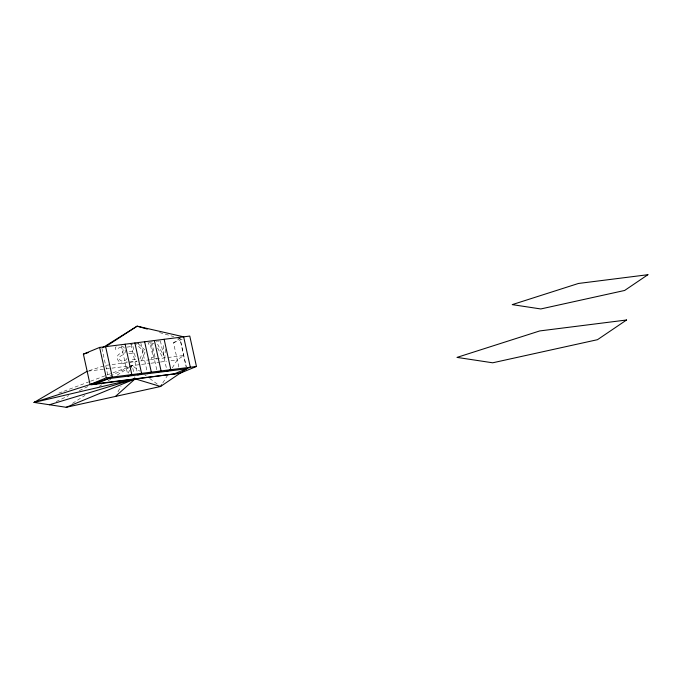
<?xml version="1.0" encoding="UTF-8"?>
<svg xmlns="http://www.w3.org/2000/svg" width="682" height="682" viewBox="0 0 682 682"><rect width="100%" height="100%" fill="white"/><g stroke="black" fill="none" stroke-linecap="round" stroke-linejoin="round"><path stroke-width="0.51" stroke-dasharray="3.41 2.56" d="M163.68 345.561L163.151 354.853L156.195 341.384M165.368 349.372L164.839 357.573L162.819 357.828L156.655 346.124M141.626 360.505L145.019 352.031M139.946 358.971L143.305 350.727L136.588 344.623M117.986 391.758L121.038 386.148M128.156 373.063L129.674 370.258M130.185 369.32L132.223 365.586L139.716 371.119M162.776 382.943L168.36 374.086M172.265 367.879L177.286 359.9L183.79 355.501L150.509 359.695M126.963 358.434C125.454 362.347 118.156 362.014 119.401 357.053C121.498 354.896 126.579 354.154 125.121 349.926M116.23 346.746L115.403 347.326C115.147 353.481 118.915 345.075 121.907 348.118C124.959 350.412 122.052 353.668 119.188 354.043C113.093 358.459 122.257 366.95 127.108 361.613M178.863 367.044L173.526 342.773L180.022 338.366L186.263 366.728M72.463 403.343L84.952 395.458M99.222 386.438L101.899 384.75M108.14 380.803L110.816 379.115M117.057 375.168L128.651 367.837M129.546 367.274L132.223 365.586L133.791 372.73M56.197 401.562L68.703 395.645M79.291 390.633L88.916 386.08M110.083 376.063L128.369 367.402M129.333 366.95L132.223 365.586M173.526 342.773L182.128 339.218M58.874 393.122L62.838 391.63M63.835 391.263L89.598 381.588M90.595 381.212L106.452 375.262M107.441 374.887L130.236 366.328M89.095 370.641L105.65 365.347L136.852 361.417M130.475 344.623L132.427 344.376M135.837 343.95L138.94 343.54M148.949 342.296L152.589 341.827M157.465 341.205L159.418 340.966M177.84 338.639L179.895 338.383L186.126 366.737M153.868 343.438L152.077 343.668L155.019 357.053L156.809 356.822M127.023 347.104L132.947 346.354L133.962 350.966L128.438 351.656M128.872 353.643L134.397 352.952L135.769 359.192L130.833 359.815M129.29 362.057L137.099 361.068M157.184 358.536L151.736 359.226L151.353 357.513L153.152 357.283L150.202 343.899L148.412 344.129L148.037 342.407M140.756 360.923L149.529 359.815M88.2 371.136L104.968 369.022M106.017 368.885L150.04 363.336M151.089 363.208L159.469 362.151M160.517 362.014L166.809 361.221M171.003 360.693L177.286 359.9M159.528 332.56L173.782 336.635M144.712 374.81L146.383 376.038M149.708 378.493L158.036 384.648M138.114 343.66L144.823 349.968M124.38 348.093L123.783 347.326A5.533 4.459 67.6 0 0 122.197 346.149M160.389 340.838L166.63 369.201M150.858 343.08L156.877 370.428M140.884 343.302L147.124 371.656M131.14 344.529L137.824 374.93M134.686 376.805L135.138 378.851M121.387 345.757L127.398 373.097M101.882 348.212L107.892 375.552"/><path stroke-width="1.02" d="M161.66 384.716L160.543 386.489L66.222 407.29L34.1 402.423L87.151 371.264M115.446 396.438L135.138 378.851L160.543 386.489L186.706 368.766L108.566 378.612L34.1 402.423L135.138 378.851L66.222 407.29M102.76 347.667L137.116 326.167L183.646 336.831L190.329 367.231L174.081 373.941M83.383 354.128L99.632 347.419L189.775 336.064L196.459 366.464L180.21 373.173L91.073 384.81L90.067 384.529L83.383 354.128L88.251 352.577M196.459 366.464L106.315 377.819L90.067 384.529L180.21 373.173M96.06 383.77L112.317 377.069L105.633 346.669L137.116 326.167L147.303 329.074M128.071 376.157L131.822 374.606L125.138 344.205M137.824 374.93L141.566 373.378L134.883 342.978M147.568 373.702L151.319 372.15L144.635 341.75M157.32 372.466L161.071 370.923L154.388 340.523M167.073 371.238L170.824 369.695L164.14 339.295M34.1 402.423L36.086 401.681M49.454 404.75L135.138 378.851M99.632 347.419L106.315 377.819M647.9 274.71L624.635 290.464L540.8 308.955L512.25 304.624L578.438 283.465L647.9 274.71M626.57 319.994L597.492 339.687L492.694 362.798L457 357.394L539.743 330.932L626.57 319.994"/></g></svg>
